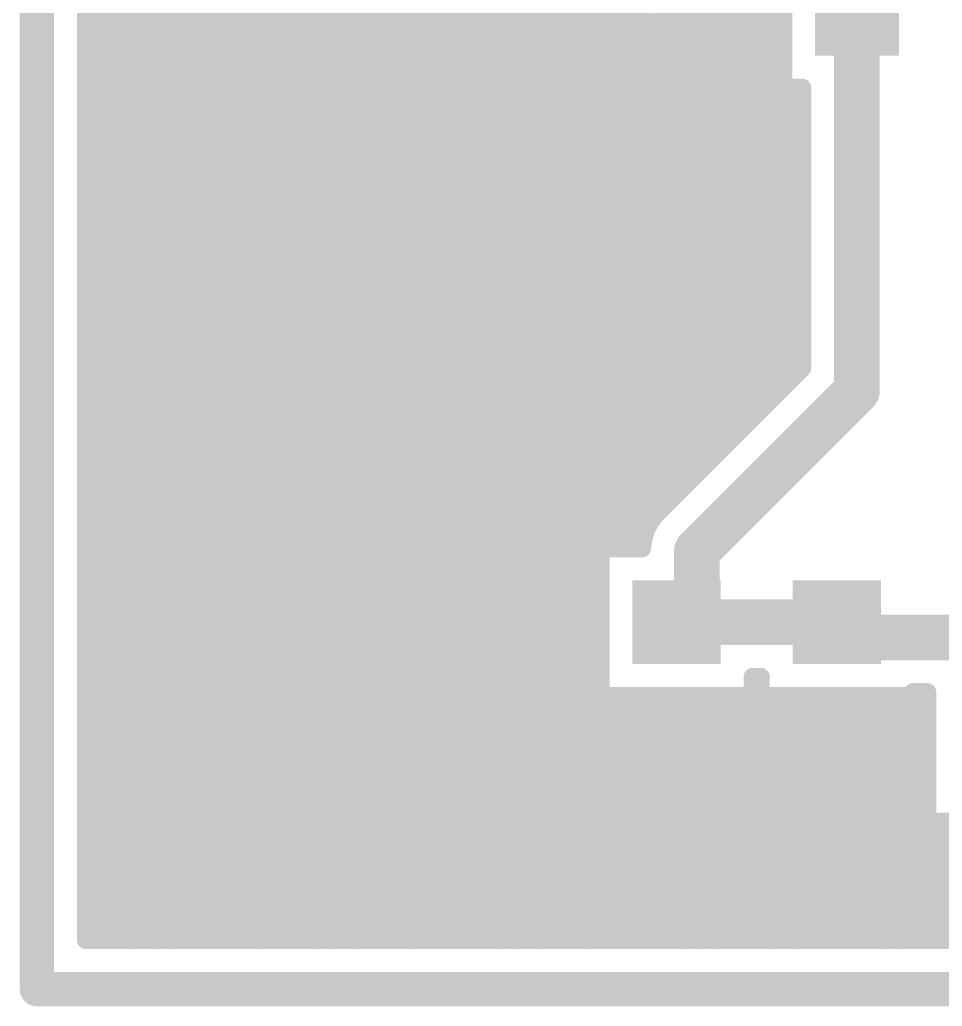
# Model space of a CAD drawing. Header units: inches. Extents: x 0 to 226, y 0 to 70.
# Drawn here: x 29.25 to 39.49, y 44.67 to 55.63 of the extents above; entities that cross this region are included whole.
import ezdxf

# ---------------------------------------------------------------- set-up
doc = ezdxf.new("R2010")
doc.units = ezdxf.units.IN
doc.layers.add('Keep-Out Layer', color=6, linetype='Continuous')
doc.layers.add('Top Layer', color=1, linetype='Continuous')

msp = doc.modelspace()

# ---------------------------------------------------------------- linework, layer by layer
at = {"layer": 'Keep-Out Layer'}
for points in [[(29.441, 44.864, 0.381, 0.381, 0), (29.441, 69.694, 0.381, 0.381, 0)], [(29.441, 44.864, 0.381, 0.381, 0), (48.881, 44.864, 0.381, 0.381, 0)]]:
    msp.add_lwpolyline(points, format="xyseb", dxfattribs=at)
msp.add_lwpolyline([(29.345, 44.864, 0.191, 0.191, 1), (29.536, 44.864, 0.191, 0.191, 1)], format="xyseb", close=True, dxfattribs=at)
msp.add_lwpolyline([(29.345, 44.864, 0.191, 0.191, 1), (29.536, 44.864, 0.191, 0.191, 1)], format="xyseb", close=True, dxfattribs=at)
at = {"layer": 'Top Layer'}
for points in [[(29.987, 45.41, 0.203, 0.203, 0), (29.987, 63.371, 0.203, 0.203, 0)], [(30.11, 45.41, 0.203, 0.203, 0), (30.11, 63.371, 0.203, 0.203, 0)], [(30.314, 45.41, 0.203, 0.203, 0), (30.314, 63.371, 0.203, 0.203, 0)], [(30.517, 45.41, 0.203, 0.203, 0), (30.517, 63.371, 0.203, 0.203, 0)], [(30.72, 45.41, 0.203, 0.203, 0), (30.72, 63.371, 0.203, 0.203, 0)], [(30.923, 45.41, 0.203, 0.203, 0), (30.923, 63.371, 0.203, 0.203, 0)], [(31.126, 45.41, 0.203, 0.203, 0), (31.126, 63.371, 0.203, 0.203, 0)], [(31.33, 45.41, 0.203, 0.203, 0), (31.33, 63.371, 0.203, 0.203, 0)], [(31.533, 45.41, 0.203, 0.203, 0), (31.533, 63.371, 0.203, 0.203, 0)], [(31.736, 45.41, 0.203, 0.203, 0), (31.736, 63.371, 0.203, 0.203, 0)], [(31.939, 45.41, 0.203, 0.203, 0), (31.939, 63.371, 0.203, 0.203, 0)], [(32.142, 45.41, 0.203, 0.203, 0), (32.142, 63.371, 0.203, 0.203, 0)], [(32.346, 45.41, 0.203, 0.203, 0), (32.346, 63.371, 0.203, 0.203, 0)], [(32.549, 45.41, 0.203, 0.203, 0), (32.549, 63.371, 0.203, 0.203, 0)], [(32.752, 45.41, 0.203, 0.203, 0), (32.752, 63.371, 0.203, 0.203, 0)], [(32.955, 45.41, 0.203, 0.203, 0), (32.955, 63.371, 0.203, 0.203, 0)], [(33.158, 45.41, 0.203, 0.203, 0), (33.158, 63.371, 0.203, 0.203, 0)], [(33.362, 45.41, 0.203, 0.203, 0), (33.362, 63.371, 0.203, 0.203, 0)], [(33.565, 45.41, 0.203, 0.203, 0), (33.565, 63.371, 0.203, 0.203, 0)], [(33.768, 45.41, 0.203, 0.203, 0), (33.768, 63.371, 0.203, 0.203, 0)], [(33.971, 45.41, 0.203, 0.203, 0), (33.971, 63.371, 0.203, 0.203, 0)], [(34.174, 45.41, 0.203, 0.203, 0), (34.174, 63.371, 0.203, 0.203, 0)], [(34.378, 45.41, 0.203, 0.203, 0), (34.378, 63.371, 0.203, 0.203, 0)], [(34.581, 45.41, 0.203, 0.203, 0), (34.581, 63.371, 0.203, 0.203, 0)], [(34.784, 45.41, 0.203, 0.203, 0), (34.784, 63.371, 0.203, 0.203, 0)], [(34.987, 45.41, 0.203, 0.203, 0), (34.987, 63.371, 0.203, 0.203, 0)], [(35.19, 45.41, 0.203, 0.203, 0), (35.19, 63.371, 0.203, 0.203, 0)], [(35.394, 45.41, 0.203, 0.203, 0), (35.394, 63.371, 0.203, 0.203, 0)], [(35.597, 45.41, 0.203, 0.203, 0), (35.597, 63.371, 0.203, 0.203, 0)], [(35.8, 49.763, 0.203, 0.203, 0), (35.8, 63.371, 0.203, 0.203, 0)], [(36.003, 49.763, 0.203, 0.203, 0), (36.003, 63.371, 0.203, 0.203, 0)], [(36.206, 49.971, 0.203, 0.203, 0), (36.206, 63.371, 0.203, 0.203, 0)], [(36.41, 50.237, 0.203, 0.203, 0), (36.41, 63.371, 0.203, 0.203, 0)], [(36.613, 50.441, 0.203, 0.203, 0), (36.613, 63.371, 0.203, 0.203, 0)], [(36.816, 50.644, 0.203, 0.203, 0), (36.816, 63.371, 0.203, 0.203, 0)], [(37.019, 50.847, 0.203, 0.203, 0), (37.019, 63.371, 0.203, 0.203, 0)], [(37.222, 51.05, 0.203, 0.203, 0), (37.222, 63.371, 0.203, 0.203, 0)], [(37.426, 51.253, 0.203, 0.203, 0), (37.426, 63.371, 0.203, 0.203, 0)], [(37.629, 51.457, 0.203, 0.203, 0), (37.629, 63.371, 0.203, 0.203, 0)], [(37.725, 54.879, 0.203, 0.203, 0), (37.725, 56.57, 0.203, 0.203, 0)], [(38.545, 53.804, 0.508, 0.508, 0), (38.545, 55.724, 0.508, 0.508, 0)], [(29.987, 55.59, 0.203, 0.203, 0), (37.725, 55.59, 0.203, 0.203, 0)], [(29.987, 55.386, 0.203, 0.203, 0), (37.725, 55.386, 0.203, 0.203, 0)], [(29.987, 55.183, 0.203, 0.203, 0), (37.725, 55.183, 0.203, 0.203, 0)], [(29.987, 54.98, 0.203, 0.203, 0), (37.725, 54.98, 0.203, 0.203, 0)], [(37.725, 54.879, 0.203, 0.203, 0), (37.936, 54.879, 0.203, 0.203, 0)], [(37.832, 51.66, 0.203, 0.203, 0), (37.832, 54.879, 0.203, 0.203, 0)], [(37.936, 53.804, 0.203, 0.203, 0), (37.936, 54.879, 0.203, 0.203, 0)], [(29.987, 54.777, 0.203, 0.203, 0), (37.936, 54.777, 0.203, 0.203, 0)], [(29.987, 54.574, 0.203, 0.203, 0), (37.936, 54.574, 0.203, 0.203, 0)], [(29.987, 54.37, 0.203, 0.203, 0), (37.936, 54.37, 0.203, 0.203, 0)], [(29.987, 54.167, 0.203, 0.203, 0), (37.936, 54.167, 0.203, 0.203, 0)], [(29.987, 53.964, 0.203, 0.203, 0), (37.936, 53.964, 0.203, 0.203, 0)], [(38.545, 51.511, 0.508, 0.508, 0), (38.545, 53.804, 0.508, 0.508, 0)], [(29.987, 53.761, 0.203, 0.203, 0), (37.936, 53.761, 0.203, 0.203, 0)], [(37.936, 51.763, 0.203, 0.203, 0), (37.936, 53.804, 0.203, 0.203, 0)], [(29.987, 53.558, 0.203, 0.203, 0), (37.936, 53.558, 0.203, 0.203, 0)], [(29.987, 53.354, 0.203, 0.203, 0), (37.936, 53.354, 0.203, 0.203, 0)], [(29.987, 53.151, 0.203, 0.203, 0), (37.936, 53.151, 0.203, 0.203, 0)], [(29.987, 52.948, 0.203, 0.203, 0), (37.936, 52.948, 0.203, 0.203, 0)], [(29.987, 52.745, 0.203, 0.203, 0), (37.936, 52.745, 0.203, 0.203, 0)], [(29.987, 52.542, 0.203, 0.203, 0), (37.936, 52.542, 0.203, 0.203, 0)], [(29.987, 52.338, 0.203, 0.203, 0), (37.936, 52.338, 0.203, 0.203, 0)], [(29.987, 52.135, 0.203, 0.203, 0), (37.936, 52.135, 0.203, 0.203, 0)], [(29.987, 51.932, 0.203, 0.203, 0), (37.936, 51.932, 0.203, 0.203, 0)], [(36.337, 50.165, 0.203, 0.203, 0), (37.936, 51.763, 0.203, 0.203, 0)], [(29.987, 51.729, 0.203, 0.203, 0), (37.901, 51.729, 0.203, 0.203, 0)], [(36.768, 49.734, 0.508, 0.508, 0), (38.545, 51.511, 0.508, 0.508, 0)], [(29.987, 51.526, 0.203, 0.203, 0), (37.698, 51.526, 0.203, 0.203, 0)], [(29.987, 51.322, 0.203, 0.203, 0), (37.495, 51.322, 0.203, 0.203, 0)], [(29.987, 51.119, 0.203, 0.203, 0), (37.292, 51.119, 0.203, 0.203, 0)], [(29.987, 50.916, 0.203, 0.203, 0), (37.088, 50.916, 0.203, 0.203, 0)], [(29.987, 50.713, 0.203, 0.203, 0), (36.885, 50.713, 0.203, 0.203, 0)], [(29.987, 50.51, 0.203, 0.203, 0), (36.682, 50.51, 0.203, 0.203, 0)], [(29.987, 50.306, 0.203, 0.203, 0), (36.479, 50.306, 0.203, 0.203, 0)], [(29.987, 50.103, 0.203, 0.203, 0), (36.283, 50.103, 0.203, 0.203, 0)], [(36.159, 49.763, 0.203, 0.203, -0.186704), (36.337, 50.165, 0.203, 0.203, 0)], [(36.159, 49.763, 0.203, 0.203, -0.186704), (36.337, 50.165, 0.203, 0.203, 0)], [(29.987, 49.9, 0.203, 0.203, 0), (36.182, 49.9, 0.203, 0.203, 0)], [(36.768, 49.153, 0.508, 0.508, 0), (36.768, 49.734, 0.508, 0.508, 0)], [(29.987, 49.697, 0.203, 0.203, 0), (35.698, 49.697, 0.203, 0.203, 0)], [(35.698, 49.763, 0.203, 0.203, 0), (36.159, 49.763, 0.203, 0.203, 0)], [(35.698, 48.121, 0.203, 0.203, 0), (35.698, 49.763, 0.203, 0.203, 0)], [(29.987, 49.494, 0.203, 0.203, 0), (35.698, 49.494, 0.203, 0.203, 0)], [(29.987, 49.29, 0.203, 0.203, 0), (35.698, 49.29, 0.203, 0.203, 0)], [(36.557, 48.942, 0.508, 0.508, 0), (36.768, 49.153, 0.508, 0.508, 0)], [(29.987, 49.087, 0.203, 0.203, 0), (35.698, 49.087, 0.203, 0.203, 0)], [(36.543, 48.942, 0.508, 0.508, 0), (38.322, 48.942, 0.508, 0.508, 0)], [(36.543, 48.942, 0.508, 0.508, 0), (36.557, 48.942, 0.508, 0.508, 0)], [(38.322, 48.942, 0.508, 0.508, 0), (38.491, 48.772, 0.508, 0.508, 0)], [(38.491, 48.772, 0.508, 0.508, 0), (39.985, 48.772, 0.508, 0.508, 0)], [(29.987, 48.884, 0.203, 0.203, 0), (35.698, 48.884, 0.203, 0.203, 0)], [(29.987, 48.681, 0.203, 0.203, 0), (35.698, 48.681, 0.203, 0.203, 0)], [(29.987, 48.478, 0.203, 0.203, 0), (35.698, 48.478, 0.203, 0.203, 0)], [(29.987, 48.274, 0.203, 0.203, 0), (35.698, 48.274, 0.203, 0.203, 0)], [(37.389, 48.332, 0.203, 0.203, 0), (37.476, 48.332, 0.203, 0.203, 0)], [(37.389, 48.121, 0.203, 0.203, 0), (37.389, 48.332, 0.203, 0.203, 0)], [(37.389, 48.274, 0.203, 0.203, 0), (37.476, 48.274, 0.203, 0.203, 0)], [(37.426, 45.41, 0.203, 0.203, 0), (37.426, 48.332, 0.203, 0.203, 0)], [(37.476, 48.121, 0.203, 0.203, 0), (37.476, 48.332, 0.203, 0.203, 0)], [(39.167, 48.163, 0.203, 0.203, 0), (39.323, 48.163, 0.203, 0.203, 0)], [(39.254, 45.41, 0.203, 0.203, 0), (39.254, 48.163, 0.203, 0.203, 0)], [(39.323, 46.723, 0.203, 0.203, 0), (39.323, 48.163, 0.203, 0.203, 0)], [(29.987, 48.071, 0.203, 0.203, 0), (39.323, 48.071, 0.203, 0.203, 0)], [(35.698, 48.121, 0.203, 0.203, 0), (37.389, 48.121, 0.203, 0.203, 0)], [(35.8, 45.41, 0.203, 0.203, 0), (35.8, 48.121, 0.203, 0.203, 0)], [(36.003, 45.41, 0.203, 0.203, 0), (36.003, 48.121, 0.203, 0.203, 0)], [(36.206, 45.41, 0.203, 0.203, 0), (36.206, 48.121, 0.203, 0.203, 0)], [(36.41, 45.41, 0.203, 0.203, 0), (36.41, 48.121, 0.203, 0.203, 0)], [(36.613, 45.41, 0.203, 0.203, 0), (36.613, 48.121, 0.203, 0.203, 0)], [(36.816, 45.41, 0.203, 0.203, 0), (36.816, 48.121, 0.203, 0.203, 0)], [(37.019, 45.41, 0.203, 0.203, 0), (37.019, 48.121, 0.203, 0.203, 0)], [(37.222, 45.41, 0.203, 0.203, 0), (37.222, 48.121, 0.203, 0.203, 0)], [(37.476, 48.121, 0.203, 0.203, 0), (39.167, 48.121, 0.203, 0.203, 0)], [(37.629, 45.41, 0.203, 0.203, 0), (37.629, 48.121, 0.203, 0.203, 0)], [(37.832, 45.41, 0.203, 0.203, 0), (37.832, 48.121, 0.203, 0.203, 0)], [(38.035, 45.41, 0.203, 0.203, 0), (38.035, 48.121, 0.203, 0.203, 0)], [(38.238, 45.41, 0.203, 0.203, 0), (38.238, 48.121, 0.203, 0.203, 0)], [(38.442, 45.41, 0.203, 0.203, 0), (38.442, 48.121, 0.203, 0.203, 0)], [(38.645, 45.41, 0.203, 0.203, 0), (38.645, 48.121, 0.203, 0.203, 0)], [(38.848, 45.41, 0.203, 0.203, 0), (38.848, 48.121, 0.203, 0.203, 0)], [(39.051, 45.41, 0.203, 0.203, 0), (39.051, 48.121, 0.203, 0.203, 0)], [(29.987, 47.868, 0.203, 0.203, 0), (39.323, 47.868, 0.203, 0.203, 0)], [(29.987, 47.665, 0.203, 0.203, 0), (39.323, 47.665, 0.203, 0.203, 0)], [(29.987, 47.462, 0.203, 0.203, 0), (39.323, 47.462, 0.203, 0.203, 0)], [(29.987, 47.258, 0.203, 0.203, 0), (39.323, 47.258, 0.203, 0.203, 0)], [(29.987, 47.055, 0.203, 0.203, 0), (39.323, 47.055, 0.203, 0.203, 0)], [(29.987, 46.852, 0.203, 0.203, 0), (39.323, 46.852, 0.203, 0.203, 0)], [(39.323, 46.723, 0.203, 0.203, 0), (41.034, 46.723, 0.203, 0.203, 0)], [(39.458, 45.41, 0.203, 0.203, 0), (39.458, 46.723, 0.203, 0.203, 0)], [(29.987, 46.649, 0.203, 0.203, 0), (48.335, 46.649, 0.203, 0.203, 0)], [(29.987, 46.446, 0.203, 0.203, 0), (48.335, 46.446, 0.203, 0.203, 0)], [(29.987, 46.242, 0.203, 0.203, 0), (48.335, 46.242, 0.203, 0.203, 0)], [(29.987, 46.039, 0.203, 0.203, 0), (48.335, 46.039, 0.203, 0.203, 0)], [(29.987, 45.836, 0.203, 0.203, 0), (48.335, 45.836, 0.203, 0.203, 0)], [(29.987, 45.633, 0.203, 0.203, 0), (48.335, 45.633, 0.203, 0.203, 0)], [(29.987, 45.43, 0.203, 0.203, 0), (48.335, 45.43, 0.203, 0.203, 0)], [(29.987, 45.41, 0.203, 0.203, 0), (48.335, 45.41, 0.203, 0.203, 0)]]:
    msp.add_lwpolyline(points, format="xyseb", dxfattribs=at)
for points in [[(38.418, 55.724, 0.254, 0.254, 1), (38.672, 55.724, 0.254, 0.254, 1)], [(33.152, 55.551, 0.305, 0.305, 1), (33.456, 55.551, 0.305, 0.305, 1)], [(29.936, 55.59, 0.102, 0.102, 1), (30.037, 55.59, 0.102, 0.102, 1)], [(31.552, 55.483, 0.305, 0.305, 1), (31.857, 55.483, 0.305, 0.305, 1)], [(37.674, 55.59, 0.102, 0.102, 1), (37.775, 55.59, 0.102, 0.102, 1)], [(29.936, 55.386, 0.102, 0.102, 1), (30.037, 55.386, 0.102, 0.102, 1)], [(37.674, 55.386, 0.102, 0.102, 1), (37.775, 55.386, 0.102, 0.102, 1)], [(29.936, 55.183, 0.102, 0.102, 1), (30.037, 55.183, 0.102, 0.102, 1)], [(37.674, 55.183, 0.102, 0.102, 1), (37.775, 55.183, 0.102, 0.102, 1)], [(29.936, 54.98, 0.102, 0.102, 1), (30.037, 54.98, 0.102, 0.102, 1)], [(35.276, 54.725, 0.356, 0.356, 1), (35.632, 54.725, 0.356, 0.356, 1)], [(37.674, 54.98, 0.102, 0.102, 1), (37.775, 54.98, 0.102, 0.102, 1)], [(36.885, 54.62, 0.356, 0.356, 1), (37.24, 54.62, 0.356, 0.356, 1)], [(37.674, 54.879, 0.102, 0.102, 1), (37.775, 54.879, 0.102, 0.102, 1)], [(37.674, 54.879, 0.102, 0.102, 1), (37.775, 54.879, 0.102, 0.102, 1)], [(37.781, 54.879, 0.102, 0.102, 1), (37.883, 54.879, 0.102, 0.102, 1)], [(37.885, 54.879, 0.102, 0.102, 1), (37.986, 54.879, 0.102, 0.102, 1)], [(37.885, 54.879, 0.102, 0.102, 1), (37.986, 54.879, 0.102, 0.102, 1)], [(29.936, 54.777, 0.102, 0.102, 1), (30.037, 54.777, 0.102, 0.102, 1)], [(37.885, 54.777, 0.102, 0.102, 1), (37.986, 54.777, 0.102, 0.102, 1)], [(29.936, 54.574, 0.102, 0.102, 1), (30.037, 54.574, 0.102, 0.102, 1)], [(37.885, 54.574, 0.102, 0.102, 1), (37.986, 54.574, 0.102, 0.102, 1)], [(34.677, 54.214, 0.356, 0.356, 1), (35.033, 54.214, 0.356, 0.356, 1)], [(29.936, 54.37, 0.102, 0.102, 1), (30.037, 54.37, 0.102, 0.102, 1)], [(37.885, 54.37, 0.102, 0.102, 1), (37.986, 54.37, 0.102, 0.102, 1)], [(29.936, 54.167, 0.102, 0.102, 1), (30.037, 54.167, 0.102, 0.102, 1)], [(31.859, 53.975, 0.305, 0.305, 1), (32.163, 53.975, 0.305, 0.305, 1)], [(37.885, 54.167, 0.102, 0.102, 1), (37.986, 54.167, 0.102, 0.102, 1)], [(29.936, 53.964, 0.102, 0.102, 1), (30.037, 53.964, 0.102, 0.102, 1)], [(30.462, 53.822, 0.305, 0.305, 1), (30.767, 53.822, 0.305, 0.305, 1)], [(33.255, 53.802, 0.305, 0.305, 1), (33.56, 53.802, 0.305, 0.305, 1)], [(37.885, 53.964, 0.102, 0.102, 1), (37.986, 53.964, 0.102, 0.102, 1)], [(38.418, 53.804, 0.254, 0.254, 1), (38.672, 53.804, 0.254, 0.254, 1)], [(38.418, 53.804, 0.254, 0.254, 1), (38.672, 53.804, 0.254, 0.254, 1)], [(29.936, 53.761, 0.102, 0.102, 1), (30.037, 53.761, 0.102, 0.102, 1)], [(37.885, 53.804, 0.102, 0.102, 1), (37.986, 53.804, 0.102, 0.102, 1)], [(37.885, 53.804, 0.102, 0.102, 1), (37.986, 53.804, 0.102, 0.102, 1)], [(37.885, 53.761, 0.102, 0.102, 1), (37.986, 53.761, 0.102, 0.102, 1)], [(29.936, 53.558, 0.102, 0.102, 1), (30.037, 53.558, 0.102, 0.102, 1)], [(37.885, 53.558, 0.102, 0.102, 1), (37.986, 53.558, 0.102, 0.102, 1)], [(29.936, 53.354, 0.102, 0.102, 1), (30.037, 53.354, 0.102, 0.102, 1)], [(37.885, 53.354, 0.102, 0.102, 1), (37.986, 53.354, 0.102, 0.102, 1)], [(29.936, 53.151, 0.102, 0.102, 1), (30.037, 53.151, 0.102, 0.102, 1)], [(37.885, 53.151, 0.102, 0.102, 1), (37.986, 53.151, 0.102, 0.102, 1)], [(29.936, 52.948, 0.102, 0.102, 1), (30.037, 52.948, 0.102, 0.102, 1)], [(36.638, 52.65, 0.305, 0.305, 1), (36.943, 52.65, 0.305, 0.305, 1)], [(37.885, 52.948, 0.102, 0.102, 1), (37.986, 52.948, 0.102, 0.102, 1)], [(29.936, 52.745, 0.102, 0.102, 1), (30.037, 52.745, 0.102, 0.102, 1)], [(35.164, 52.565, 0.305, 0.305, 1), (35.469, 52.565, 0.305, 0.305, 1)], [(37.885, 52.745, 0.102, 0.102, 1), (37.986, 52.745, 0.102, 0.102, 1)], [(32.557, 52.467, 0.305, 0.305, 1), (32.862, 52.467, 0.305, 0.305, 1)], [(29.936, 52.542, 0.102, 0.102, 1), (30.037, 52.542, 0.102, 0.102, 1)], [(37.885, 52.542, 0.102, 0.102, 1), (37.986, 52.542, 0.102, 0.102, 1)], [(29.936, 52.338, 0.102, 0.102, 1), (30.037, 52.338, 0.102, 0.102, 1)], [(37.885, 52.338, 0.102, 0.102, 1), (37.986, 52.338, 0.102, 0.102, 1)], [(33.953, 52.053, 0.305, 0.305, 1), (34.258, 52.053, 0.305, 0.305, 1)], [(29.936, 52.135, 0.102, 0.102, 1), (30.037, 52.135, 0.102, 0.102, 1)], [(37.885, 52.135, 0.102, 0.102, 1), (37.986, 52.135, 0.102, 0.102, 1)], [(31.16, 51.819, 0.305, 0.305, 1), (31.465, 51.819, 0.305, 0.305, 1)], [(29.936, 51.932, 0.102, 0.102, 1), (30.037, 51.932, 0.102, 0.102, 1)], [(37.885, 51.932, 0.102, 0.102, 1), (37.986, 51.932, 0.102, 0.102, 1)], [(36.465, 51.612, 0.305, 0.305, 1), (36.77, 51.612, 0.305, 0.305, 1)], [(37.885, 51.763, 0.102, 0.102, 1), (37.986, 51.763, 0.102, 0.102, 1)], [(37.885, 51.763, 0.102, 0.102, 1), (37.986, 51.763, 0.102, 0.102, 1)], [(29.936, 51.729, 0.102, 0.102, 1), (30.037, 51.729, 0.102, 0.102, 1)], [(37.781, 51.66, 0.102, 0.102, 1), (37.883, 51.66, 0.102, 0.102, 1)], [(37.85, 51.729, 0.102, 0.102, 1), (37.952, 51.729, 0.102, 0.102, 1)], [(38.418, 51.511, 0.254, 0.254, 1), (38.672, 51.511, 0.254, 0.254, 1)], [(38.418, 51.511, 0.254, 0.254, 1), (38.672, 51.511, 0.254, 0.254, 1)], [(29.936, 51.526, 0.102, 0.102, 1), (30.037, 51.526, 0.102, 0.102, 1)], [(37.647, 51.526, 0.102, 0.102, 1), (37.749, 51.526, 0.102, 0.102, 1)], [(30.462, 51.307, 0.305, 0.305, 1), (30.767, 51.307, 0.305, 0.305, 1)], [(37.578, 51.457, 0.102, 0.102, 1), (37.68, 51.457, 0.102, 0.102, 1)], [(29.936, 51.322, 0.102, 0.102, 1), (30.037, 51.322, 0.102, 0.102, 1)], [(37.444, 51.322, 0.102, 0.102, 1), (37.546, 51.322, 0.102, 0.102, 1)], [(37.375, 51.253, 0.102, 0.102, 1), (37.476, 51.253, 0.102, 0.102, 1)], [(29.936, 51.119, 0.102, 0.102, 1), (30.037, 51.119, 0.102, 0.102, 1)], [(37.241, 51.119, 0.102, 0.102, 1), (37.342, 51.119, 0.102, 0.102, 1)], [(32.679, 50.824, 0.305, 0.305, 1), (32.984, 50.824, 0.305, 0.305, 1)], [(37.172, 51.05, 0.102, 0.102, 1), (37.273, 51.05, 0.102, 0.102, 1)], [(29.936, 50.916, 0.102, 0.102, 1), (30.037, 50.916, 0.102, 0.102, 1)], [(37.038, 50.916, 0.102, 0.102, 1), (37.139, 50.916, 0.102, 0.102, 1)], [(36.968, 50.847, 0.102, 0.102, 1), (37.07, 50.847, 0.102, 0.102, 1)], [(29.936, 50.713, 0.102, 0.102, 1), (30.037, 50.713, 0.102, 0.102, 1)], [(35.197, 50.459, 0.305, 0.305, 1), (35.502, 50.459, 0.305, 0.305, 1)], [(36.834, 50.713, 0.102, 0.102, 1), (36.936, 50.713, 0.102, 0.102, 1)], [(36.765, 50.644, 0.102, 0.102, 1), (36.867, 50.644, 0.102, 0.102, 1)], [(29.936, 50.51, 0.102, 0.102, 1), (30.037, 50.51, 0.102, 0.102, 1)], [(36.562, 50.441, 0.102, 0.102, 1), (36.664, 50.441, 0.102, 0.102, 1)], [(36.631, 50.51, 0.102, 0.102, 1), (36.733, 50.51, 0.102, 0.102, 1)], [(29.936, 50.306, 0.102, 0.102, 1), (30.037, 50.306, 0.102, 0.102, 1)], [(36.359, 50.237, 0.102, 0.102, 1), (36.46, 50.237, 0.102, 0.102, 1)], [(36.428, 50.306, 0.102, 0.102, 1), (36.53, 50.306, 0.102, 0.102, 1)], [(29.936, 50.103, 0.102, 0.102, 1), (30.037, 50.103, 0.102, 0.102, 1)], [(36.232, 50.103, 0.102, 0.102, 1), (36.334, 50.103, 0.102, 0.102, 1)], [(36.286, 50.165, 0.102, 0.102, 1), (36.388, 50.165, 0.102, 0.102, 1)], [(36.286, 50.165, 0.102, 0.102, 1), (36.388, 50.165, 0.102, 0.102, 1)], [(36.286, 50.165, 0.102, 0.102, 1), (36.388, 50.165, 0.102, 0.102, 1)], [(29.936, 49.9, 0.102, 0.102, 1), (30.037, 49.9, 0.102, 0.102, 1)], [(36.131, 49.9, 0.102, 0.102, 1), (36.232, 49.9, 0.102, 0.102, 1)], [(36.156, 49.971, 0.102, 0.102, 1), (36.257, 49.971, 0.102, 0.102, 1)], [(36.641, 49.734, 0.254, 0.254, 1), (36.895, 49.734, 0.254, 0.254, 1)], [(36.641, 49.734, 0.254, 0.254, 1), (36.895, 49.734, 0.254, 0.254, 1)], [(32.985, 49.654, 0.305, 0.305, 1), (33.29, 49.654, 0.305, 0.305, 1)], [(29.936, 49.697, 0.102, 0.102, 1), (30.037, 49.697, 0.102, 0.102, 1)], [(35.647, 49.763, 0.102, 0.102, 1), (35.749, 49.763, 0.102, 0.102, 1)], [(35.647, 49.763, 0.102, 0.102, 1), (35.749, 49.763, 0.102, 0.102, 1)], [(35.647, 49.697, 0.102, 0.102, 1), (35.749, 49.697, 0.102, 0.102, 1)], [(35.749, 49.763, 0.102, 0.102, 1), (35.851, 49.763, 0.102, 0.102, 1)], [(35.952, 49.763, 0.102, 0.102, 1), (36.054, 49.763, 0.102, 0.102, 1)], [(36.108, 49.763, 0.102, 0.102, 1), (36.21, 49.763, 0.102, 0.102, 1)], [(36.108, 49.763, 0.102, 0.102, 1), (36.21, 49.763, 0.102, 0.102, 1)], [(36.108, 49.763, 0.102, 0.102, 1), (36.21, 49.763, 0.102, 0.102, 1)], [(29.936, 49.494, 0.102, 0.102, 1), (30.037, 49.494, 0.102, 0.102, 1)], [(31.179, 49.275, 0.305, 0.305, 1), (31.484, 49.275, 0.305, 0.305, 1)], [(35.647, 49.494, 0.102, 0.102, 1), (35.749, 49.494, 0.102, 0.102, 1)], [(29.936, 49.29, 0.102, 0.102, 1), (30.037, 49.29, 0.102, 0.102, 1)], [(35.647, 49.29, 0.102, 0.102, 1), (35.749, 49.29, 0.102, 0.102, 1)], [(36.641, 49.153, 0.254, 0.254, 1), (36.895, 49.153, 0.254, 0.254, 1)], [(36.641, 49.153, 0.254, 0.254, 1), (36.895, 49.153, 0.254, 0.254, 1)], [(34.51, 48.965, 0.356, 0.356, 1), (34.866, 48.965, 0.356, 0.356, 1)], [(29.936, 49.087, 0.102, 0.102, 1), (30.037, 49.087, 0.102, 0.102, 1)], [(35.647, 49.087, 0.102, 0.102, 1), (35.749, 49.087, 0.102, 0.102, 1)], [(36.416, 48.942, 0.254, 0.254, 1), (36.67, 48.942, 0.254, 0.254, 1)], [(36.416, 48.942, 0.254, 0.254, 1), (36.67, 48.942, 0.254, 0.254, 1)], [(36.43, 48.942, 0.254, 0.254, 1), (36.684, 48.942, 0.254, 0.254, 1)], [(36.43, 48.942, 0.254, 0.254, 1), (36.684, 48.942, 0.254, 0.254, 1)], [(38.195, 48.942, 0.254, 0.254, 1), (38.449, 48.942, 0.254, 0.254, 1)], [(38.195, 48.942, 0.254, 0.254, 1), (38.449, 48.942, 0.254, 0.254, 1)], [(38.364, 48.772, 0.254, 0.254, 1), (38.618, 48.772, 0.254, 0.254, 1)], [(38.364, 48.772, 0.254, 0.254, 1), (38.618, 48.772, 0.254, 0.254, 1)], [(29.936, 48.884, 0.102, 0.102, 1), (30.037, 48.884, 0.102, 0.102, 1)], [(35.647, 48.884, 0.102, 0.102, 1), (35.749, 48.884, 0.102, 0.102, 1)], [(29.936, 48.681, 0.102, 0.102, 1), (30.037, 48.681, 0.102, 0.102, 1)], [(35.647, 48.681, 0.102, 0.102, 1), (35.749, 48.681, 0.102, 0.102, 1)], [(32.334, 48.46, 0.305, 0.305, 1), (32.638, 48.46, 0.305, 0.305, 1)], [(29.936, 48.478, 0.102, 0.102, 1), (30.037, 48.478, 0.102, 0.102, 1)], [(35.647, 48.478, 0.102, 0.102, 1), (35.749, 48.478, 0.102, 0.102, 1)], [(29.936, 48.274, 0.102, 0.102, 1), (30.037, 48.274, 0.102, 0.102, 1)], [(35.647, 48.274, 0.102, 0.102, 1), (35.749, 48.274, 0.102, 0.102, 1)], [(37.338, 48.332, 0.102, 0.102, 1), (37.44, 48.332, 0.102, 0.102, 1)], [(37.338, 48.332, 0.102, 0.102, 1), (37.44, 48.332, 0.102, 0.102, 1)], [(37.338, 48.274, 0.102, 0.102, 1), (37.44, 48.274, 0.102, 0.102, 1)], [(37.375, 48.332, 0.102, 0.102, 1), (37.476, 48.332, 0.102, 0.102, 1)], [(37.425, 48.332, 0.102, 0.102, 1), (37.527, 48.332, 0.102, 0.102, 1)], [(37.425, 48.332, 0.102, 0.102, 1), (37.527, 48.332, 0.102, 0.102, 1)], [(37.425, 48.274, 0.102, 0.102, 1), (37.527, 48.274, 0.102, 0.102, 1)], [(39.117, 48.163, 0.102, 0.102, 1), (39.218, 48.163, 0.102, 0.102, 1)], [(39.204, 48.163, 0.102, 0.102, 1), (39.305, 48.163, 0.102, 0.102, 1)], [(39.272, 48.163, 0.102, 0.102, 1), (39.374, 48.163, 0.102, 0.102, 1)], [(39.272, 48.163, 0.102, 0.102, 1), (39.374, 48.163, 0.102, 0.102, 1)], [(29.936, 48.071, 0.102, 0.102, 1), (30.037, 48.071, 0.102, 0.102, 1)], [(35.647, 48.121, 0.102, 0.102, 1), (35.749, 48.121, 0.102, 0.102, 1)], [(35.647, 48.121, 0.102, 0.102, 1), (35.749, 48.121, 0.102, 0.102, 1)], [(35.749, 48.121, 0.102, 0.102, 1), (35.851, 48.121, 0.102, 0.102, 1)], [(35.952, 48.121, 0.102, 0.102, 1), (36.054, 48.121, 0.102, 0.102, 1)], [(36.156, 48.121, 0.102, 0.102, 1), (36.257, 48.121, 0.102, 0.102, 1)], [(36.359, 48.121, 0.102, 0.102, 1), (36.46, 48.121, 0.102, 0.102, 1)], [(36.562, 48.121, 0.102, 0.102, 1), (36.664, 48.121, 0.102, 0.102, 1)], [(36.765, 48.121, 0.102, 0.102, 1), (36.867, 48.121, 0.102, 0.102, 1)], [(36.968, 48.121, 0.102, 0.102, 1), (37.07, 48.121, 0.102, 0.102, 1)], [(37.172, 48.121, 0.102, 0.102, 1), (37.273, 48.121, 0.102, 0.102, 1)], [(37.338, 48.121, 0.102, 0.102, 1), (37.44, 48.121, 0.102, 0.102, 1)], [(37.338, 48.121, 0.102, 0.102, 1), (37.44, 48.121, 0.102, 0.102, 1)], [(37.425, 48.121, 0.102, 0.102, 1), (37.527, 48.121, 0.102, 0.102, 1)], [(37.425, 48.121, 0.102, 0.102, 1), (37.527, 48.121, 0.102, 0.102, 1)], [(37.578, 48.121, 0.102, 0.102, 1), (37.68, 48.121, 0.102, 0.102, 1)], [(37.781, 48.121, 0.102, 0.102, 1), (37.883, 48.121, 0.102, 0.102, 1)], [(37.984, 48.121, 0.102, 0.102, 1), (38.086, 48.121, 0.102, 0.102, 1)], [(38.188, 48.121, 0.102, 0.102, 1), (38.289, 48.121, 0.102, 0.102, 1)], [(38.391, 48.121, 0.102, 0.102, 1), (38.492, 48.121, 0.102, 0.102, 1)], [(38.594, 48.121, 0.102, 0.102, 1), (38.696, 48.121, 0.102, 0.102, 1)], [(38.797, 48.121, 0.102, 0.102, 1), (38.899, 48.121, 0.102, 0.102, 1)], [(39, 48.121, 0.102, 0.102, 1), (39.102, 48.121, 0.102, 0.102, 1)], [(39.117, 48.121, 0.102, 0.102, 1), (39.218, 48.121, 0.102, 0.102, 1)], [(39.272, 48.071, 0.102, 0.102, 1), (39.374, 48.071, 0.102, 0.102, 1)], [(29.936, 47.868, 0.102, 0.102, 1), (30.037, 47.868, 0.102, 0.102, 1)], [(39.272, 47.868, 0.102, 0.102, 1), (39.374, 47.868, 0.102, 0.102, 1)], [(30.786, 47.589, 0.305, 0.305, 1), (31.091, 47.589, 0.305, 0.305, 1)], [(29.936, 47.665, 0.102, 0.102, 1), (30.037, 47.665, 0.102, 0.102, 1)], [(39.272, 47.665, 0.102, 0.102, 1), (39.374, 47.665, 0.102, 0.102, 1)], [(29.936, 47.462, 0.102, 0.102, 1), (30.037, 47.462, 0.102, 0.102, 1)], [(37.332, 47.18, 0.356, 0.356, 1), (37.688, 47.18, 0.356, 0.356, 1)], [(39.272, 47.462, 0.102, 0.102, 1), (39.374, 47.462, 0.102, 0.102, 1)], [(29.936, 47.258, 0.102, 0.102, 1), (30.037, 47.258, 0.102, 0.102, 1)], [(39.272, 47.258, 0.102, 0.102, 1), (39.374, 47.258, 0.102, 0.102, 1)], [(29.936, 47.055, 0.102, 0.102, 1), (30.037, 47.055, 0.102, 0.102, 1)], [(39.272, 47.055, 0.102, 0.102, 1), (39.374, 47.055, 0.102, 0.102, 1)], [(34.399, 46.804, 0.305, 0.305, 1), (34.703, 46.804, 0.305, 0.305, 1)], [(29.936, 46.852, 0.102, 0.102, 1), (30.037, 46.852, 0.102, 0.102, 1)], [(31.925, 46.706, 0.305, 0.305, 1), (32.23, 46.706, 0.305, 0.305, 1)], [(39.272, 46.852, 0.102, 0.102, 1), (39.374, 46.852, 0.102, 0.102, 1)], [(39.272, 46.723, 0.102, 0.102, 1), (39.374, 46.723, 0.102, 0.102, 1)], [(39.272, 46.723, 0.102, 0.102, 1), (39.374, 46.723, 0.102, 0.102, 1)], [(39.407, 46.723, 0.102, 0.102, 1), (39.508, 46.723, 0.102, 0.102, 1)], [(29.936, 46.649, 0.102, 0.102, 1), (30.037, 46.649, 0.102, 0.102, 1)], [(29.936, 46.446, 0.102, 0.102, 1), (30.037, 46.446, 0.102, 0.102, 1)], [(29.936, 46.242, 0.102, 0.102, 1), (30.037, 46.242, 0.102, 0.102, 1)], [(30.295, 46.058, 0.305, 0.305, 1), (30.6, 46.058, 0.305, 0.305, 1)], [(29.936, 46.039, 0.102, 0.102, 1), (30.037, 46.039, 0.102, 0.102, 1)], [(29.936, 45.836, 0.102, 0.102, 1), (30.037, 45.836, 0.102, 0.102, 1)], [(29.936, 45.633, 0.102, 0.102, 1), (30.037, 45.633, 0.102, 0.102, 1)], [(29.936, 45.43, 0.102, 0.102, 1), (30.037, 45.43, 0.102, 0.102, 1)], [(29.936, 45.41, 0.102, 0.102, 1), (30.037, 45.41, 0.102, 0.102, 1)], [(29.936, 45.41, 0.102, 0.102, 1), (30.037, 45.41, 0.102, 0.102, 1)], [(30.06, 45.41, 0.102, 0.102, 1), (30.161, 45.41, 0.102, 0.102, 1)], [(30.263, 45.41, 0.102, 0.102, 1), (30.364, 45.41, 0.102, 0.102, 1)], [(30.466, 45.41, 0.102, 0.102, 1), (30.568, 45.41, 0.102, 0.102, 1)], [(30.669, 45.41, 0.102, 0.102, 1), (30.771, 45.41, 0.102, 0.102, 1)], [(30.872, 45.41, 0.102, 0.102, 1), (30.974, 45.41, 0.102, 0.102, 1)], [(31.076, 45.41, 0.102, 0.102, 1), (31.177, 45.41, 0.102, 0.102, 1)], [(31.279, 45.41, 0.102, 0.102, 1), (31.38, 45.41, 0.102, 0.102, 1)], [(31.482, 45.41, 0.102, 0.102, 1), (31.584, 45.41, 0.102, 0.102, 1)], [(31.685, 45.41, 0.102, 0.102, 1), (31.787, 45.41, 0.102, 0.102, 1)], [(31.888, 45.41, 0.102, 0.102, 1), (31.99, 45.41, 0.102, 0.102, 1)], [(32.092, 45.41, 0.102, 0.102, 1), (32.193, 45.41, 0.102, 0.102, 1)], [(32.295, 45.41, 0.102, 0.102, 1), (32.396, 45.41, 0.102, 0.102, 1)], [(32.498, 45.41, 0.102, 0.102, 1), (32.6, 45.41, 0.102, 0.102, 1)], [(32.701, 45.41, 0.102, 0.102, 1), (32.803, 45.41, 0.102, 0.102, 1)], [(32.904, 45.41, 0.102, 0.102, 1), (33.006, 45.41, 0.102, 0.102, 1)], [(33.108, 45.41, 0.102, 0.102, 1), (33.209, 45.41, 0.102, 0.102, 1)], [(33.311, 45.41, 0.102, 0.102, 1), (33.412, 45.41, 0.102, 0.102, 1)], [(33.514, 45.41, 0.102, 0.102, 1), (33.616, 45.41, 0.102, 0.102, 1)], [(33.717, 45.41, 0.102, 0.102, 1), (33.819, 45.41, 0.102, 0.102, 1)], [(33.92, 45.41, 0.102, 0.102, 1), (34.022, 45.41, 0.102, 0.102, 1)], [(34.124, 45.41, 0.102, 0.102, 1), (34.225, 45.41, 0.102, 0.102, 1)], [(34.327, 45.41, 0.102, 0.102, 1), (34.428, 45.41, 0.102, 0.102, 1)], [(34.53, 45.41, 0.102, 0.102, 1), (34.632, 45.41, 0.102, 0.102, 1)], [(34.733, 45.41, 0.102, 0.102, 1), (34.835, 45.41, 0.102, 0.102, 1)], [(34.936, 45.41, 0.102, 0.102, 1), (35.038, 45.41, 0.102, 0.102, 1)], [(35.14, 45.41, 0.102, 0.102, 1), (35.241, 45.41, 0.102, 0.102, 1)], [(35.343, 45.41, 0.102, 0.102, 1), (35.444, 45.41, 0.102, 0.102, 1)], [(35.546, 45.41, 0.102, 0.102, 1), (35.648, 45.41, 0.102, 0.102, 1)], [(35.749, 45.41, 0.102, 0.102, 1), (35.851, 45.41, 0.102, 0.102, 1)], [(35.952, 45.41, 0.102, 0.102, 1), (36.054, 45.41, 0.102, 0.102, 1)], [(36.156, 45.41, 0.102, 0.102, 1), (36.257, 45.41, 0.102, 0.102, 1)], [(36.359, 45.41, 0.102, 0.102, 1), (36.46, 45.41, 0.102, 0.102, 1)], [(36.562, 45.41, 0.102, 0.102, 1), (36.664, 45.41, 0.102, 0.102, 1)], [(36.765, 45.41, 0.102, 0.102, 1), (36.867, 45.41, 0.102, 0.102, 1)], [(36.968, 45.41, 0.102, 0.102, 1), (37.07, 45.41, 0.102, 0.102, 1)], [(37.172, 45.41, 0.102, 0.102, 1), (37.273, 45.41, 0.102, 0.102, 1)], [(37.375, 45.41, 0.102, 0.102, 1), (37.476, 45.41, 0.102, 0.102, 1)], [(37.578, 45.41, 0.102, 0.102, 1), (37.68, 45.41, 0.102, 0.102, 1)], [(37.781, 45.41, 0.102, 0.102, 1), (37.883, 45.41, 0.102, 0.102, 1)], [(37.984, 45.41, 0.102, 0.102, 1), (38.086, 45.41, 0.102, 0.102, 1)], [(38.188, 45.41, 0.102, 0.102, 1), (38.289, 45.41, 0.102, 0.102, 1)], [(38.391, 45.41, 0.102, 0.102, 1), (38.492, 45.41, 0.102, 0.102, 1)], [(38.594, 45.41, 0.102, 0.102, 1), (38.696, 45.41, 0.102, 0.102, 1)], [(38.797, 45.41, 0.102, 0.102, 1), (38.899, 45.41, 0.102, 0.102, 1)], [(39, 45.41, 0.102, 0.102, 1), (39.102, 45.41, 0.102, 0.102, 1)], [(39.204, 45.41, 0.102, 0.102, 1), (39.305, 45.41, 0.102, 0.102, 1)], [(39.407, 45.41, 0.102, 0.102, 1), (39.508, 45.41, 0.102, 0.102, 1)]]:
    msp.add_lwpolyline(points, format="xyseb", close=True, dxfattribs=at)
for points in [[(37.47, 56.214), (36.54, 56.214), (37.47, 55.234), (36.54, 55.234)], [(39.01, 56.214), (38.08, 56.214), (39.01, 55.234), (38.08, 55.234)], [(37.033, 48.477), (37.033, 49.407), (36.053, 48.477), (36.053, 49.407)], [(38.812, 48.477), (38.812, 49.407), (37.832, 48.477), (37.832, 49.407)], [(37.033, 46.937), (37.033, 47.867), (36.053, 46.937), (36.053, 47.867)], [(38.812, 46.937), (38.812, 47.867), (37.832, 46.937), (37.832, 47.867)]]:
    msp.add_solid(points, dxfattribs=at)

doc.saveas('drawing.dxf')
